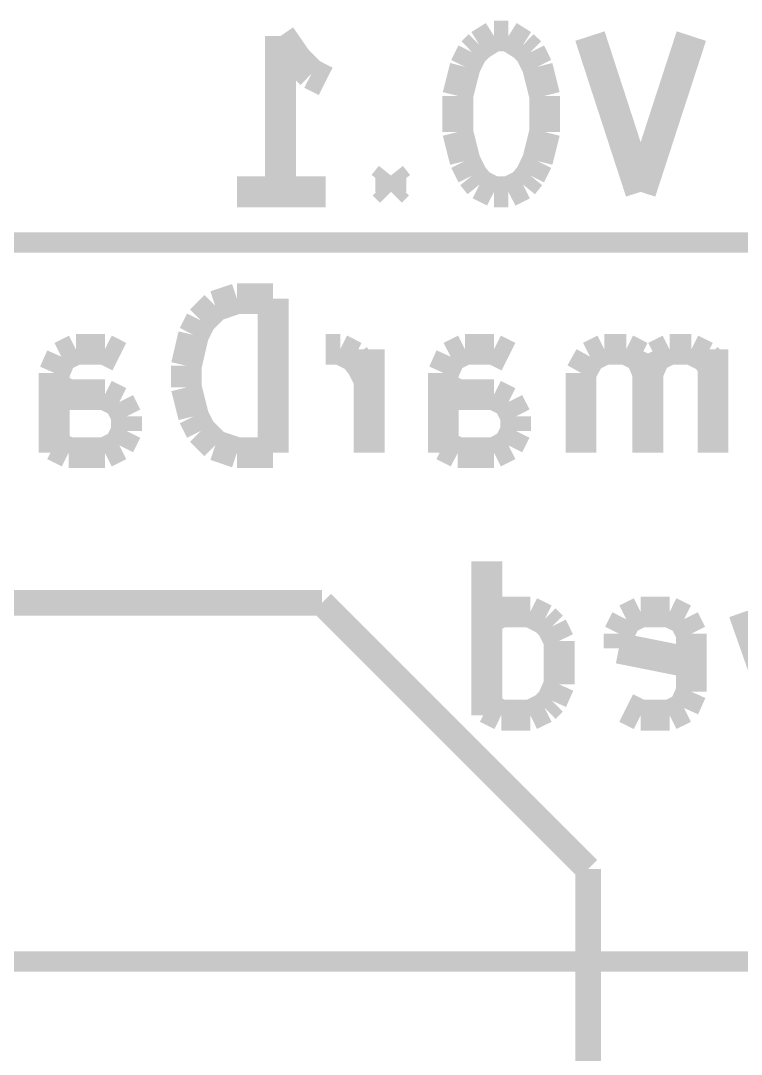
# Model space of a CAD drawing. Header units: millimetres. Extents: x 10 to 287, y 10 to 200.
# Drawn here: x 99.67 to 106.69, y 128.05 to 138.12 of the extents above; entities that cross this region are included whole.
import ezdxf

# ---------------------------------------------------------------- set-up
doc = ezdxf.new("R2010")
doc.units = ezdxf.units.MM
doc.layers.add('P', color=7, linetype='Continuous')

msp = doc.modelspace()

# ---------------------------------------------------------------- linework, layer by layer
at = {"layer": 'P'}
for points, const_width in [([(102.2, 136.454), (102.2, 137.971)], 0.3), ([(102.2, 137.971), (102.358, 137.742)], 0.3), ([(102.2, 136.454), (102.2, 137.971)], 0.3), ([(102.2, 137.971), (102.358, 137.742)], 0.3), ([(102.2, 136.454), (102.2, 137.971)], 0.3), ([(102.2, 137.971), (102.358, 137.742)], 0.3), ([(102.2, 136.454), (102.2, 137.971)], 0.3), ([(102.2, 137.971), (102.358, 137.742)], 0.3), ([(104.281, 137.971), (104.14, 137.883)], 0.3), ([(104.281, 137.971), (104.14, 137.883)], 0.3), ([(104.281, 137.971), (104.14, 137.883)], 0.3), ([(104.281, 137.971), (104.14, 137.883)], 0.3), ([(104.422, 137.971), (104.281, 137.971)], 0.3), ([(104.422, 137.971), (104.281, 137.971)], 0.3), ([(104.422, 137.971), (104.281, 137.971)], 0.3), ([(104.422, 137.971), (104.281, 137.971)], 0.3), ([(104.563, 137.883), (104.422, 137.971)], 0.3), ([(104.563, 137.883), (104.422, 137.971)], 0.3), ([(104.563, 137.883), (104.422, 137.971)], 0.3), ([(104.563, 137.883), (104.422, 137.971)], 0.3), ([(105.71, 136.454), (105.216, 137.971)], 0.3), ([(105.71, 136.454), (105.216, 137.971)], 0.3), ([(105.71, 136.454), (105.216, 137.971)], 0.3), ([(105.71, 136.454), (105.216, 137.971)], 0.3), ([(106.204, 137.971), (105.71, 136.454)], 0.3), ([(106.204, 137.971), (105.71, 136.454)], 0.3), ([(106.204, 137.971), (105.71, 136.454)], 0.3), ([(106.204, 137.971), (105.71, 136.454)], 0.3), ([(104.14, 137.883), (104.069, 137.813)], 0.3), ([(104.14, 137.883), (104.069, 137.813)], 0.3), ([(104.14, 137.883), (104.069, 137.813)], 0.3), ([(104.14, 137.883), (104.069, 137.813)], 0.3), ([(104.634, 137.813), (104.563, 137.883)], 0.3), ([(104.634, 137.813), (104.563, 137.883)], 0.3), ([(104.634, 137.813), (104.563, 137.883)], 0.3), ([(104.634, 137.813), (104.563, 137.883)], 0.3), ([(104.069, 137.813), (103.999, 137.672)], 0.3), ([(104.069, 137.813), (103.999, 137.672)], 0.3), ([(104.069, 137.813), (103.999, 137.672)], 0.3), ([(104.069, 137.813), (103.999, 137.672)], 0.3), ([(104.704, 137.672), (104.634, 137.813)], 0.3), ([(104.704, 137.672), (104.634, 137.813)], 0.3), ([(104.704, 137.672), (104.634, 137.813)], 0.3), ([(104.704, 137.672), (104.634, 137.813)], 0.3), ([(102.358, 137.742), (102.5, 137.601)], 0.3), ([(102.358, 137.742), (102.5, 137.601)], 0.3), ([(102.358, 137.742), (102.5, 137.601)], 0.3), ([(102.358, 137.742), (102.5, 137.601)], 0.3), ([(103.999, 137.672), (103.928, 137.389)], 0.3), ([(103.999, 137.672), (103.928, 137.389)], 0.3), ([(103.999, 137.672), (103.928, 137.389)], 0.3), ([(103.999, 137.672), (103.928, 137.389)], 0.3), ([(104.775, 137.389), (104.704, 137.672)], 0.3), ([(104.775, 137.389), (104.704, 137.672)], 0.3), ([(104.775, 137.389), (104.704, 137.672)], 0.3), ([(104.775, 137.389), (104.704, 137.672)], 0.3), ([(102.5, 137.601), (102.641, 137.53)], 0.3), ([(102.5, 137.601), (102.641, 137.53)], 0.3), ([(102.5, 137.601), (102.641, 137.53)], 0.3), ([(102.5, 137.601), (102.641, 137.53)], 0.3), ([(103.928, 137.389), (103.928, 137.037)], 0.3), ([(103.928, 137.389), (103.928, 137.037)], 0.3), ([(103.928, 137.389), (103.928, 137.037)], 0.3), ([(103.928, 137.389), (103.928, 137.037)], 0.3), ([(104.775, 137.037), (104.775, 137.389)], 0.3), ([(104.775, 137.037), (104.775, 137.389)], 0.3), ([(104.775, 137.037), (104.775, 137.389)], 0.3), ([(104.775, 137.037), (104.775, 137.389)], 0.3), ([(103.928, 137.037), (103.999, 136.754)], 0.3), ([(103.928, 137.037), (103.999, 136.754)], 0.3), ([(103.928, 137.037), (103.999, 136.754)], 0.3), ([(103.928, 137.037), (103.999, 136.754)], 0.3), ([(104.704, 136.754), (104.775, 137.037)], 0.3), ([(104.704, 136.754), (104.775, 137.037)], 0.3), ([(104.704, 136.754), (104.775, 137.037)], 0.3), ([(104.704, 136.754), (104.775, 137.037)], 0.3), ([(103.999, 136.754), (104.069, 136.613)], 0.3), ([(103.999, 136.754), (104.069, 136.613)], 0.3), ([(103.999, 136.754), (104.069, 136.613)], 0.3), ([(103.999, 136.754), (104.069, 136.613)], 0.3), ([(104.634, 136.613), (104.704, 136.754)], 0.3), ([(104.634, 136.613), (104.704, 136.754)], 0.3), ([(104.634, 136.613), (104.704, 136.754)], 0.3), ([(104.634, 136.613), (104.704, 136.754)], 0.3), ([(103.276, 136.613), (103.205, 136.525)], 0.3), ([(103.276, 136.613), (103.205, 136.525)], 0.3), ([(103.276, 136.613), (103.205, 136.525)], 0.3), ([(103.276, 136.613), (103.205, 136.525)], 0.3), ([(103.346, 136.525), (103.276, 136.613)], 0.3), ([(103.276, 136.613), (103.276, 136.454)], 0.3), ([(103.346, 136.525), (103.276, 136.613)], 0.3), ([(103.276, 136.613), (103.276, 136.454)], 0.3), ([(103.346, 136.525), (103.276, 136.613)], 0.3), ([(103.276, 136.613), (103.276, 136.454)], 0.3), ([(103.346, 136.525), (103.276, 136.613)], 0.3), ([(103.276, 136.613), (103.276, 136.454)], 0.3), ([(104.069, 136.613), (104.14, 136.525)], 0.3), ([(104.069, 136.613), (104.14, 136.525)], 0.3), ([(104.069, 136.613), (104.14, 136.525)], 0.3), ([(104.069, 136.613), (104.14, 136.525)], 0.3), ([(104.563, 136.525), (104.634, 136.613)], 0.3), ([(104.563, 136.525), (104.634, 136.613)], 0.3), ([(104.563, 136.525), (104.634, 136.613)], 0.3), ([(104.563, 136.525), (104.634, 136.613)], 0.3), ([(101.776, 136.454), (102.641, 136.454)], 0.3), ([(101.776, 136.454), (102.641, 136.454)], 0.3), ([(101.776, 136.454), (102.641, 136.454)], 0.3), ([(101.776, 136.454), (102.641, 136.454)], 0.3), ([(103.205, 136.525), (103.276, 136.454)], 0.3), ([(103.205, 136.525), (103.276, 136.454)], 0.3), ([(103.205, 136.525), (103.276, 136.454)], 0.3), ([(103.205, 136.525), (103.276, 136.454)], 0.3), ([(103.276, 136.454), (103.346, 136.525)], 0.3), ([(103.276, 136.454), (103.346, 136.525)], 0.3), ([(103.276, 136.454), (103.346, 136.525)], 0.3), ([(103.276, 136.454), (103.346, 136.525)], 0.3), ([(104.14, 136.525), (104.281, 136.454)], 0.3), ([(104.14, 136.525), (104.281, 136.454)], 0.3), ([(104.14, 136.525), (104.281, 136.454)], 0.3), ([(104.14, 136.525), (104.281, 136.454)], 0.3), ([(104.281, 136.454), (104.422, 136.454)], 0.3), ([(104.281, 136.454), (104.422, 136.454)], 0.3), ([(104.281, 136.454), (104.422, 136.454)], 0.3), ([(104.281, 136.454), (104.422, 136.454)], 0.3), ([(104.422, 136.454), (104.563, 136.525)], 0.3), ([(104.422, 136.454), (104.563, 136.525)], 0.3), ([(104.422, 136.454), (104.563, 136.525)], 0.3), ([(104.422, 136.454), (104.563, 136.525)], 0.3), ([(107.491, 135.961), (95.497, 135.961)], 0.2), ([(107.491, 135.961), (95.497, 135.961)], 0.2), ([(101.776, 135.414), (101.565, 135.343)], 0.3), ([(101.776, 135.414), (101.565, 135.343)], 0.3), ([(101.776, 135.414), (101.565, 135.343)], 0.3), ([(101.776, 135.414), (101.565, 135.343)], 0.3), ([(102.129, 135.414), (101.776, 135.414)], 0.3), ([(102.129, 135.414), (101.776, 135.414)], 0.3), ([(102.129, 135.414), (101.776, 135.414)], 0.3), ([(102.129, 135.414), (101.776, 135.414)], 0.3), ([(102.129, 133.914), (102.129, 135.414)], 0.3), ([(102.129, 133.914), (102.129, 135.414)], 0.3), ([(102.129, 133.914), (102.129, 135.414)], 0.3), ([(102.129, 133.914), (102.129, 135.414)], 0.3), ([(101.565, 135.343), (101.424, 135.202)], 0.3), ([(101.565, 135.343), (101.424, 135.202)], 0.3), ([(101.565, 135.343), (101.424, 135.202)], 0.3), ([(101.565, 135.343), (101.424, 135.202)], 0.3), ([(101.424, 135.202), (101.353, 135.061)], 0.3), ([(101.424, 135.202), (101.353, 135.061)], 0.3), ([(101.424, 135.202), (101.353, 135.061)], 0.3), ([(101.424, 135.202), (101.353, 135.061)], 0.3), ([(101.353, 135.061), (101.283, 134.761)], 0.3), ([(101.353, 135.061), (101.283, 134.761)], 0.3), ([(101.353, 135.061), (101.283, 134.761)], 0.3), ([(101.353, 135.061), (101.283, 134.761)], 0.3), ([(99.995, 134.691), (100.065, 134.849)], 0.3), ([(99.995, 134.691), (100.065, 134.849)], 0.3), ([(99.995, 134.691), (100.065, 134.849)], 0.3), ([(99.995, 134.691), (100.065, 134.849)], 0.3), ([(100.065, 134.849), (100.207, 134.92)], 0.3), ([(100.065, 134.849), (100.207, 134.92)], 0.3), ([(100.065, 134.849), (100.207, 134.92)], 0.3), ([(100.065, 134.849), (100.207, 134.92)], 0.3), ([(100.207, 134.92), (100.489, 134.92)], 0.3), ([(100.207, 134.92), (100.489, 134.92)], 0.3), ([(100.207, 134.92), (100.489, 134.92)], 0.3), ([(100.207, 134.92), (100.489, 134.92)], 0.3), ([(100.489, 134.92), (100.63, 134.849)], 0.3), ([(100.489, 134.92), (100.63, 134.849)], 0.3), ([(100.489, 134.92), (100.63, 134.849)], 0.3), ([(100.489, 134.92), (100.63, 134.849)], 0.3), ([(102.782, 134.92), (102.641, 134.92)], 0.3), ([(102.782, 134.92), (102.641, 134.92)], 0.3), ([(102.782, 134.92), (102.641, 134.92)], 0.3), ([(102.782, 134.92), (102.641, 134.92)], 0.3), ([(102.923, 134.849), (102.782, 134.92)], 0.3), ([(102.923, 134.849), (102.782, 134.92)], 0.3), ([(102.923, 134.849), (102.782, 134.92)], 0.3), ([(102.923, 134.849), (102.782, 134.92)], 0.3), ([(102.993, 134.761), (102.923, 134.849)], 0.3), ([(102.993, 134.761), (102.923, 134.849)], 0.3), ([(102.993, 134.761), (102.923, 134.849)], 0.3), ([(102.993, 134.761), (102.923, 134.849)], 0.3), ([(103.064, 133.914), (103.064, 134.92)], 0.3), ([(103.064, 133.914), (103.064, 134.92)], 0.3), ([(103.064, 133.914), (103.064, 134.92)], 0.3), ([(103.064, 133.914), (103.064, 134.92)], 0.3), ([(103.787, 134.691), (103.858, 134.849)], 0.3), ([(103.787, 134.691), (103.858, 134.849)], 0.3), ([(103.787, 134.691), (103.858, 134.849)], 0.3), ([(103.787, 134.691), (103.858, 134.849)], 0.3), ([(103.858, 134.849), (103.999, 134.92)], 0.3), ([(103.858, 134.849), (103.999, 134.92)], 0.3), ([(103.858, 134.849), (103.999, 134.92)], 0.3), ([(103.858, 134.849), (103.999, 134.92)], 0.3), ([(103.999, 134.92), (104.281, 134.92)], 0.3), ([(103.999, 134.92), (104.281, 134.92)], 0.3), ([(103.999, 134.92), (104.281, 134.92)], 0.3), ([(103.999, 134.92), (104.281, 134.92)], 0.3), ([(104.281, 134.92), (104.422, 134.849)], 0.3), ([(104.281, 134.92), (104.422, 134.849)], 0.3), ([(104.281, 134.92), (104.422, 134.849)], 0.3), ([(104.281, 134.92), (104.422, 134.849)], 0.3), ([(105.216, 134.849), (105.128, 134.691)], 0.3), ([(105.216, 134.849), (105.128, 134.691)], 0.3), ([(105.216, 134.849), (105.128, 134.691)], 0.3), ([(105.216, 134.849), (105.128, 134.691)], 0.3), ([(105.357, 134.92), (105.216, 134.849)], 0.3), ([(105.357, 134.92), (105.216, 134.849)], 0.3), ([(105.357, 134.92), (105.216, 134.849)], 0.3), ([(105.357, 134.92), (105.216, 134.849)], 0.3), ([(105.569, 134.92), (105.357, 134.92)], 0.3), ([(105.569, 134.92), (105.357, 134.92)], 0.3), ([(105.569, 134.92), (105.357, 134.92)], 0.3), ([(105.569, 134.92), (105.357, 134.92)], 0.3), ([(105.71, 134.849), (105.569, 134.92)], 0.3), ([(105.71, 134.849), (105.569, 134.92)], 0.3), ([(105.71, 134.849), (105.569, 134.92)], 0.3), ([(105.71, 134.849), (105.569, 134.92)], 0.3), ([(105.78, 134.691), (105.71, 134.849)], 0.3), ([(105.78, 134.691), (105.71, 134.849)], 0.3), ([(105.78, 134.691), (105.71, 134.849)], 0.3), ([(105.78, 134.691), (105.71, 134.849)], 0.3), ([(105.851, 134.849), (105.78, 134.691)], 0.3), ([(105.851, 134.849), (105.78, 134.691)], 0.3), ([(105.851, 134.849), (105.78, 134.691)], 0.3), ([(105.851, 134.849), (105.78, 134.691)], 0.3), ([(105.992, 134.92), (105.851, 134.849)], 0.3), ([(105.992, 134.92), (105.851, 134.849)], 0.3), ([(105.992, 134.92), (105.851, 134.849)], 0.3), ([(105.992, 134.92), (105.851, 134.849)], 0.3), ([(106.204, 134.92), (105.992, 134.92)], 0.3), ([(106.204, 134.92), (105.992, 134.92)], 0.3), ([(106.204, 134.92), (105.992, 134.92)], 0.3), ([(106.204, 134.92), (105.992, 134.92)], 0.3), ([(106.345, 134.849), (106.204, 134.92)], 0.3), ([(106.345, 134.849), (106.204, 134.92)], 0.3), ([(106.345, 134.849), (106.204, 134.92)], 0.3), ([(106.345, 134.849), (106.204, 134.92)], 0.3), ([(106.415, 134.761), (106.345, 134.849)], 0.3), ([(106.415, 134.761), (106.345, 134.849)], 0.3), ([(106.415, 134.761), (106.345, 134.849)], 0.3), ([(106.415, 134.761), (106.345, 134.849)], 0.3), ([(106.415, 133.914), (106.415, 134.92)], 0.3), ([(106.415, 133.914), (106.415, 134.92)], 0.3), ([(106.415, 133.914), (106.415, 134.92)], 0.3), ([(106.415, 133.914), (106.415, 134.92)], 0.3), ([(101.283, 134.761), (101.283, 134.549)], 0.3), ([(101.283, 134.761), (101.283, 134.549)], 0.3), ([(101.283, 134.761), (101.283, 134.549)], 0.3), ([(101.283, 134.761), (101.283, 134.549)], 0.3), ([(103.064, 134.62), (102.993, 134.761)], 0.3), ([(103.064, 134.62), (102.993, 134.761)], 0.3), ([(103.064, 134.62), (102.993, 134.761)], 0.3), ([(103.064, 134.62), (102.993, 134.761)], 0.3), ([(99.995, 133.914), (99.995, 134.691)], 0.3), ([(99.995, 133.914), (99.995, 134.691)], 0.3), ([(99.995, 133.914), (99.995, 134.691)], 0.3), ([(99.995, 133.914), (99.995, 134.691)], 0.3), ([(103.787, 133.914), (103.787, 134.691)], 0.3), ([(103.787, 133.914), (103.787, 134.691)], 0.3), ([(103.787, 133.914), (103.787, 134.691)], 0.3), ([(103.787, 133.914), (103.787, 134.691)], 0.3), ([(105.128, 134.691), (105.128, 133.914)], 0.3), ([(105.128, 134.691), (105.128, 133.914)], 0.3), ([(105.128, 134.691), (105.128, 133.914)], 0.3), ([(105.128, 134.691), (105.128, 133.914)], 0.3), ([(105.78, 134.691), (105.78, 133.914)], 0.3), ([(105.78, 134.691), (105.78, 133.914)], 0.3), ([(105.78, 134.691), (105.78, 133.914)], 0.3), ([(105.78, 134.691), (105.78, 133.914)], 0.3), ([(100.136, 134.479), (99.995, 134.549)], 0.3), ([(100.136, 134.479), (99.995, 134.549)], 0.3), ([(100.136, 134.479), (99.995, 134.549)], 0.3), ([(100.136, 134.479), (99.995, 134.549)], 0.3), ([(101.283, 134.549), (101.353, 134.267)], 0.3), ([(101.283, 134.549), (101.353, 134.267)], 0.3), ([(101.283, 134.549), (101.353, 134.267)], 0.3), ([(101.283, 134.549), (101.353, 134.267)], 0.3), ([(103.928, 134.479), (103.787, 134.549)], 0.3), ([(103.928, 134.479), (103.787, 134.549)], 0.3), ([(103.928, 134.479), (103.787, 134.549)], 0.3), ([(103.928, 134.479), (103.787, 134.549)], 0.3), ([(100.489, 134.479), (100.136, 134.479)], 0.3), ([(100.489, 134.479), (100.136, 134.479)], 0.3), ([(100.489, 134.479), (100.136, 134.479)], 0.3), ([(100.489, 134.479), (100.136, 134.479)], 0.3), ([(100.63, 134.408), (100.489, 134.479)], 0.3), ([(100.63, 134.408), (100.489, 134.479)], 0.3), ([(100.63, 134.408), (100.489, 134.479)], 0.3), ([(100.63, 134.408), (100.489, 134.479)], 0.3), ([(104.281, 134.479), (103.928, 134.479)], 0.3), ([(104.281, 134.479), (103.928, 134.479)], 0.3), ([(104.281, 134.479), (103.928, 134.479)], 0.3), ([(104.281, 134.479), (103.928, 134.479)], 0.3), ([(104.422, 134.408), (104.281, 134.479)], 0.3), ([(104.422, 134.408), (104.281, 134.479)], 0.3), ([(104.422, 134.408), (104.281, 134.479)], 0.3), ([(104.422, 134.408), (104.281, 134.479)], 0.3), ([(100.7, 134.267), (100.63, 134.408)], 0.3), ([(100.7, 134.267), (100.63, 134.408)], 0.3), ([(100.7, 134.267), (100.63, 134.408)], 0.3), ([(100.7, 134.267), (100.63, 134.408)], 0.3), ([(104.493, 134.267), (104.422, 134.408)], 0.3), ([(104.493, 134.267), (104.422, 134.408)], 0.3), ([(104.493, 134.267), (104.422, 134.408)], 0.3), ([(104.493, 134.267), (104.422, 134.408)], 0.3), ([(100.7, 134.126), (100.7, 134.267)], 0.3), ([(100.7, 134.126), (100.7, 134.267)], 0.3), ([(100.7, 134.126), (100.7, 134.267)], 0.3), ([(100.7, 134.126), (100.7, 134.267)], 0.3), ([(101.353, 134.267), (101.424, 134.126)], 0.3), ([(101.353, 134.267), (101.424, 134.126)], 0.3), ([(101.353, 134.267), (101.424, 134.126)], 0.3), ([(101.353, 134.267), (101.424, 134.126)], 0.3), ([(104.493, 134.126), (104.493, 134.267)], 0.3), ([(104.493, 134.126), (104.493, 134.267)], 0.3), ([(104.493, 134.126), (104.493, 134.267)], 0.3), ([(104.493, 134.126), (104.493, 134.267)], 0.3), ([(100.63, 133.985), (100.7, 134.126)], 0.3), ([(100.63, 133.985), (100.7, 134.126)], 0.3), ([(100.63, 133.985), (100.7, 134.126)], 0.3), ([(100.63, 133.985), (100.7, 134.126)], 0.3), ([(101.424, 134.126), (101.565, 133.985)], 0.3), ([(101.424, 134.126), (101.565, 133.985)], 0.3), ([(101.424, 134.126), (101.565, 133.985)], 0.3), ([(101.424, 134.126), (101.565, 133.985)], 0.3), ([(104.422, 133.985), (104.493, 134.126)], 0.3), ([(104.422, 133.985), (104.493, 134.126)], 0.3), ([(104.422, 133.985), (104.493, 134.126)], 0.3), ([(104.422, 133.985), (104.493, 134.126)], 0.3), ([(99.995, 133.985), (100.136, 133.914)], 0.3), ([(99.995, 133.985), (100.136, 133.914)], 0.3), ([(99.995, 133.985), (100.136, 133.914)], 0.3), ([(99.995, 133.985), (100.136, 133.914)], 0.3), ([(100.489, 133.914), (100.63, 133.985)], 0.3), ([(100.489, 133.914), (100.63, 133.985)], 0.3), ([(100.489, 133.914), (100.63, 133.985)], 0.3), ([(100.489, 133.914), (100.63, 133.985)], 0.3), ([(101.565, 133.985), (101.776, 133.914)], 0.3), ([(101.565, 133.985), (101.776, 133.914)], 0.3), ([(101.565, 133.985), (101.776, 133.914)], 0.3), ([(101.565, 133.985), (101.776, 133.914)], 0.3), ([(103.787, 133.985), (103.928, 133.914)], 0.3), ([(103.787, 133.985), (103.928, 133.914)], 0.3), ([(103.787, 133.985), (103.928, 133.914)], 0.3), ([(103.787, 133.985), (103.928, 133.914)], 0.3), ([(104.281, 133.914), (104.422, 133.985)], 0.3), ([(104.281, 133.914), (104.422, 133.985)], 0.3), ([(104.281, 133.914), (104.422, 133.985)], 0.3), ([(104.281, 133.914), (104.422, 133.985)], 0.3), ([(100.136, 133.914), (100.489, 133.914)], 0.3), ([(100.136, 133.914), (100.489, 133.914)], 0.3), ([(100.136, 133.914), (100.489, 133.914)], 0.3), ([(100.136, 133.914), (100.489, 133.914)], 0.3), ([(101.776, 133.914), (102.129, 133.914)], 0.3), ([(101.776, 133.914), (102.129, 133.914)], 0.3), ([(101.776, 133.914), (102.129, 133.914)], 0.3), ([(101.776, 133.914), (102.129, 133.914)], 0.3), ([(103.928, 133.914), (104.281, 133.914)], 0.3), ([(103.928, 133.914), (104.281, 133.914)], 0.3), ([(103.928, 133.914), (104.281, 133.914)], 0.3), ([(103.928, 133.914), (104.281, 133.914)], 0.3), ([(104.211, 131.357), (104.211, 132.856)], 0.3), ([(104.211, 131.357), (104.211, 132.856)], 0.3), ([(104.211, 131.357), (104.211, 132.856)], 0.3), ([(104.211, 131.357), (104.211, 132.856)], 0.3), ([(91.881, 132.45), (102.605, 132.45)], 0.25), ([(91.881, 132.45), (102.605, 132.45)], 0.25), ([(102.605, 132.45), (105.198, 129.858)], 0.25), ([(102.605, 132.45), (105.198, 129.858)], 0.25), ([(104.352, 132.362), (104.211, 132.292)], 0.3), ([(104.352, 132.362), (104.211, 132.292)], 0.3), ([(104.352, 132.362), (104.211, 132.292)], 0.3), ([(104.352, 132.362), (104.211, 132.292)], 0.3), ([(104.634, 132.362), (104.352, 132.362)], 0.3), ([(104.634, 132.362), (104.352, 132.362)], 0.3), ([(104.634, 132.362), (104.352, 132.362)], 0.3), ([(104.634, 132.362), (104.352, 132.362)], 0.3), ([(104.775, 132.292), (104.634, 132.362)], 0.3), ([(104.775, 132.292), (104.634, 132.362)], 0.3), ([(104.775, 132.292), (104.634, 132.362)], 0.3), ([(104.775, 132.292), (104.634, 132.362)], 0.3), ([(105.71, 132.362), (105.569, 132.292)], 0.3), ([(105.71, 132.362), (105.569, 132.292)], 0.3), ([(105.71, 132.362), (105.569, 132.292)], 0.3), ([(105.71, 132.362), (105.569, 132.292)], 0.3), ([(105.992, 132.362), (105.71, 132.362)], 0.3), ([(105.992, 132.362), (105.71, 132.362)], 0.3), ([(105.992, 132.362), (105.71, 132.362)], 0.3), ([(105.992, 132.362), (105.71, 132.362)], 0.3), ([(106.133, 132.292), (105.992, 132.362)], 0.3), ([(106.133, 132.292), (105.992, 132.362)], 0.3), ([(106.133, 132.292), (105.992, 132.362)], 0.3), ([(106.133, 132.292), (105.992, 132.362)], 0.3), ([(107.068, 131.357), (106.715, 132.362)], 0.3), ([(107.068, 131.357), (106.715, 132.362)], 0.3), ([(107.068, 131.357), (106.715, 132.362)], 0.3), ([(107.068, 131.357), (106.715, 132.362)], 0.3), ([(104.846, 132.221), (104.775, 132.292)], 0.3), ([(104.846, 132.221), (104.775, 132.292)], 0.3), ([(104.846, 132.221), (104.775, 132.292)], 0.3), ([(104.846, 132.221), (104.775, 132.292)], 0.3), ([(105.569, 132.292), (105.498, 132.151)], 0.3), ([(105.569, 132.292), (105.498, 132.151)], 0.3), ([(105.569, 132.292), (105.498, 132.151)], 0.3), ([(105.569, 132.292), (105.498, 132.151)], 0.3), ([(106.204, 132.151), (106.133, 132.292)], 0.3), ([(106.204, 132.151), (106.133, 132.292)], 0.3), ([(106.204, 132.151), (106.133, 132.292)], 0.3), ([(106.204, 132.151), (106.133, 132.292)], 0.3), ([(104.916, 132.08), (104.846, 132.221)], 0.3), ([(104.916, 132.08), (104.846, 132.221)], 0.3), ([(104.916, 132.08), (104.846, 132.221)], 0.3), ([(104.916, 132.08), (104.846, 132.221)], 0.3), ([(105.498, 132.151), (105.498, 132.009)], 0.3), ([(105.498, 132.151), (105.498, 132.009)], 0.3), ([(105.498, 132.151), (105.498, 132.009)], 0.3), ([(105.498, 132.151), (105.498, 132.009)], 0.3), ([(106.204, 131.586), (106.204, 132.151)], 0.3), ([(106.204, 131.586), (106.204, 132.151)], 0.3), ([(106.204, 131.586), (106.204, 132.151)], 0.3), ([(106.204, 131.586), (106.204, 132.151)], 0.3), ([(104.916, 131.657), (104.916, 132.08)], 0.3), ([(104.916, 131.657), (104.916, 132.08)], 0.3), ([(104.916, 131.657), (104.916, 132.08)], 0.3), ([(104.916, 131.657), (104.916, 132.08)], 0.3), ([(105.498, 132.009), (106.204, 131.868)], 0.3), ([(105.498, 132.009), (106.204, 131.868)], 0.3), ([(105.498, 132.009), (106.204, 131.868)], 0.3), ([(105.498, 132.009), (106.204, 131.868)], 0.3), ([(104.846, 131.498), (104.916, 131.657)], 0.3), ([(104.846, 131.498), (104.916, 131.657)], 0.3), ([(104.846, 131.498), (104.916, 131.657)], 0.3), ([(104.846, 131.498), (104.916, 131.657)], 0.3), ([(106.133, 131.427), (106.204, 131.586)], 0.3), ([(106.133, 131.427), (106.204, 131.586)], 0.3), ([(106.133, 131.427), (106.204, 131.586)], 0.3), ([(106.133, 131.427), (106.204, 131.586)], 0.3), ([(104.211, 131.427), (104.352, 131.357)], 0.3), ([(104.211, 131.427), (104.352, 131.357)], 0.3), ([(104.211, 131.427), (104.352, 131.357)], 0.3), ([(104.211, 131.427), (104.352, 131.357)], 0.3), ([(104.634, 131.357), (104.775, 131.427)], 0.3), ([(104.634, 131.357), (104.775, 131.427)], 0.3), ([(104.634, 131.357), (104.775, 131.427)], 0.3), ([(104.634, 131.357), (104.775, 131.427)], 0.3), ([(104.775, 131.427), (104.846, 131.498)], 0.3), ([(104.775, 131.427), (104.846, 131.498)], 0.3), ([(104.775, 131.427), (104.846, 131.498)], 0.3), ([(104.775, 131.427), (104.846, 131.498)], 0.3), ([(105.569, 131.427), (105.71, 131.357)], 0.3), ([(105.569, 131.427), (105.71, 131.357)], 0.3), ([(105.569, 131.427), (105.71, 131.357)], 0.3), ([(105.569, 131.427), (105.71, 131.357)], 0.3), ([(105.992, 131.357), (106.133, 131.427)], 0.3), ([(105.992, 131.357), (106.133, 131.427)], 0.3), ([(105.992, 131.357), (106.133, 131.427)], 0.3), ([(105.992, 131.357), (106.133, 131.427)], 0.3), ([(104.352, 131.357), (104.634, 131.357)], 0.3), ([(104.352, 131.357), (104.634, 131.357)], 0.3), ([(104.352, 131.357), (104.634, 131.357)], 0.3), ([(104.352, 131.357), (104.634, 131.357)], 0.3), ([(105.71, 131.357), (105.992, 131.357)], 0.3), ([(105.71, 131.357), (105.992, 131.357)], 0.3), ([(105.71, 131.357), (105.992, 131.357)], 0.3), ([(105.71, 131.357), (105.992, 131.357)], 0.3), ([(105.198, 129.858), (105.198, 125.924)], 0.25), ([(105.198, 129.858), (105.198, 125.924)], 0.25), ([(107.491, 128.958), (95.497, 128.958)], 0.2), ([(107.491, 128.958), (95.497, 128.958)], 0.2)]:
    msp.add_lwpolyline(points, dxfattribs=dict(at, const_width=const_width))

doc.saveas('drawing.dxf')
